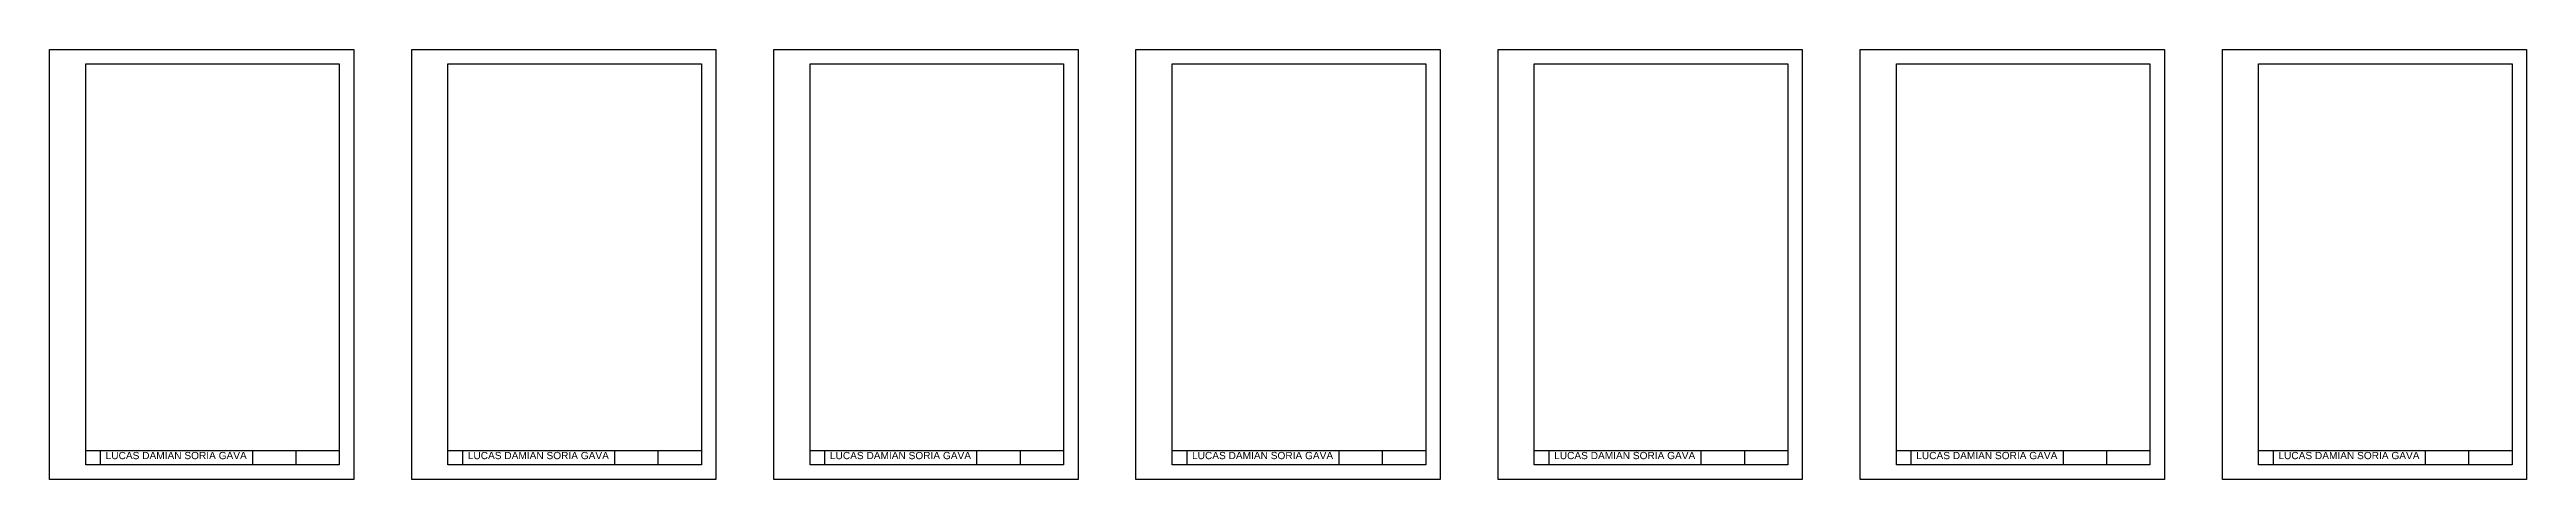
# Model space of a CAD drawing. Header units: millimetres. Extents: x 387 to 3597, y 203 to 521.
# Drawn here: x 1887 to 3597, y 224 to 521 of the extents above; entities that cross this region are included whole.
import ezdxf

# ---------------------------------------------------------------- set-up
doc = ezdxf.new("R2010")
doc.units = ezdxf.units.MM
doc.styles.get("Standard").update_dxf_attribs({"font": 'arial.ttf'})

msp = doc.modelspace()

# ---------------------------------------------------------------- linework, layer by layer
for p, q in [((1912, 243.8), (2087, 243.8)), ((1922, 243.8), (1922, 233.8)), ((2027, 243.8), (2027, 233.8)), ((2057, 243.8), (2057, 233.8)), ((2162, 243.8), (2337, 243.8)), ((2172, 243.8), (2172, 233.8)), ((2277, 243.8), (2277, 233.8)), ((2307, 243.8), (2307, 233.8)), ((2412, 243.8), (2587, 243.8)), ((2422, 243.8), (2422, 233.8)), ((2527, 243.8), (2527, 233.8)), ((2557, 243.8), (2557, 233.8)), ((2662, 243.8), (2837, 243.8)), ((2672, 243.8), (2672, 233.8)), ((2777, 243.8), (2777, 233.8)), ((2807, 243.8), (2807, 233.8)), ((2912, 243.8), (3087, 243.8)), ((2922, 243.8), (2922, 233.8)), ((3027, 243.8), (3027, 233.8)), ((3057, 243.8), (3057, 233.8)), ((3162, 243.8), (3337, 243.8)), ((3172, 243.8), (3172, 233.8)), ((3277, 243.8), (3277, 233.8)), ((3307, 243.8), (3307, 233.8)), ((3412, 243.8), (3587, 243.8)), ((3422, 243.8), (3422, 233.8)), ((3527, 243.8), (3527, 233.8)), ((3557, 243.8), (3557, 233.8))]:
    msp.add_line(p, q)
for points in [[(1887, 520.8), (2097, 520.8), (2097, 223.8), (1887, 223.8)], [(2137, 520.8), (2347, 520.8), (2347, 223.8), (2137, 223.8)], [(2387, 520.8), (2597, 520.8), (2597, 223.8), (2387, 223.8)], [(2637, 520.8), (2847, 520.8), (2847, 223.8), (2637, 223.8)], [(2887, 520.8), (3097, 520.8), (3097, 223.8), (2887, 223.8)], [(3137, 520.8), (3347, 520.8), (3347, 223.8), (3137, 223.8)], [(3387, 520.8), (3597, 520.8), (3597, 223.8), (3387, 223.8)], [(1912, 510.8), (2087, 510.8), (2087, 233.8), (1912, 233.8)], [(2162, 510.8), (2337, 510.8), (2337, 233.8), (2162, 233.8)], [(2412, 510.8), (2587, 510.8), (2587, 233.8), (2412, 233.8)], [(2662, 510.8), (2837, 510.8), (2837, 233.8), (2662, 233.8)], [(2912, 510.8), (3087, 510.8), (3087, 233.8), (2912, 233.8)], [(3162, 510.8), (3337, 510.8), (3337, 233.8), (3162, 233.8)], [(3412, 510.8), (3587, 510.8), (3587, 233.8), (3412, 233.8)]]:
    msp.add_lwpolyline(points, close=True)

# ---------------------------------------------------------------- texts
at = {"char_height": 5, "attachment_point": 1}
for insert in [(1925.7, 242.8), (2175.7, 242.8), (2425.7, 242.8), (2675.7, 242.8), (2925.7, 242.8), (3175.7, 242.8), (3425.7, 242.8)]:
    msp.add_mtext_dynamic_manual_height_columns('LUCAS DAMIÁN SORIA GAVA', width=105, gutter_width=12.5, heights=[0], dxfattribs=dict(at, insert=insert))

doc.saveas('drawing.dxf')
